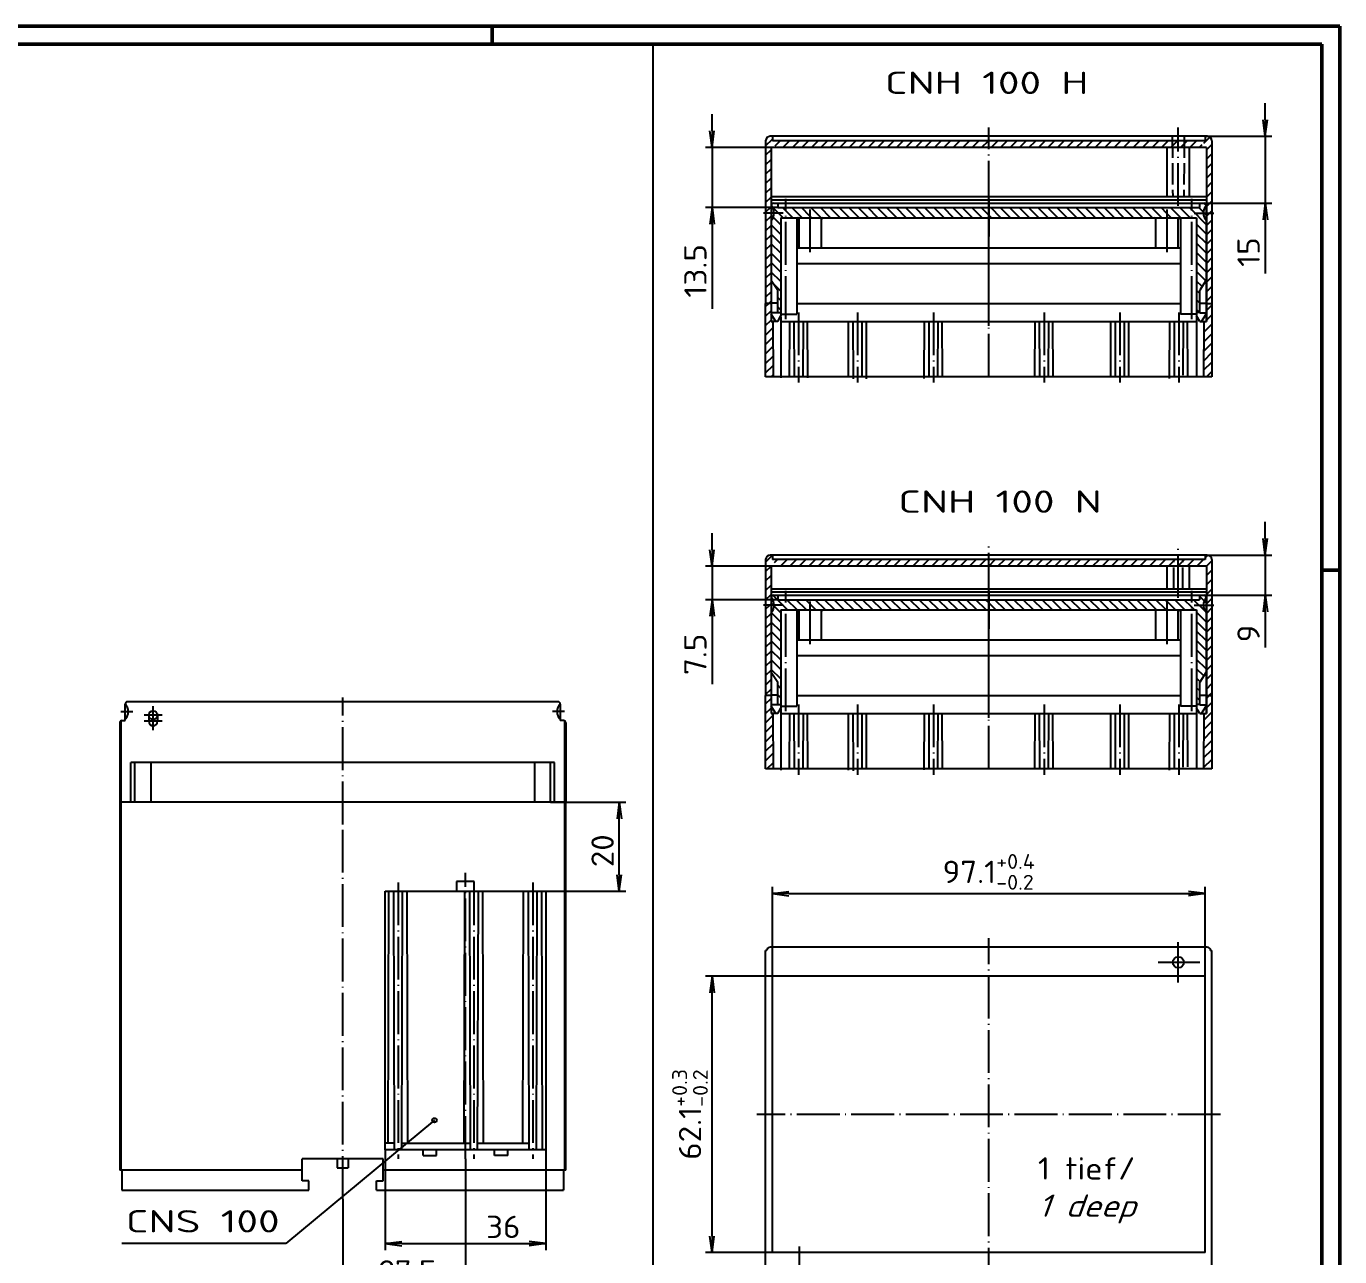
# Model space of a CAD drawing. Extents: x 1 to 593, y 1 to 419.
# Drawn here: x 298.6 to 593, y 143.1 to 419 of the extents above; entities that cross this region are included whole.
import ezdxf

# ---------------------------------------------------------------- set-up
doc = ezdxf.new("R2010")
doc.units = 0
doc.header["$LTSCALE"] = 0.4
doc.header["$MEASUREMENT"] = 0
doc.header["$PDMODE"] = 35
doc.header["$PDSIZE"] = -2
doc.linetypes.add('ACAD_ISO02W100', pattern=[15, 12, -3])
doc.linetypes.add('ACAD_ISO04W100', pattern=[30.5, 24, -3, 0.5, -3])
doc.layers.get('0').update_dxf_attribs({"linetype": 'CONTINUOUS'})
doc.layers.get('DEFPOINTS').update_dxf_attribs({"linetype": 'CONTINUOUS'})
doc.layers.add('1', color=7, linetype='CONTINUOUS')
doc.layers.add('4', color=7, linetype='CONTINUOUS')
doc.styles.get("Standard").update_dxf_attribs({"font": 'ISOCP.shx', "width": 1.2})
doc.linetypes.add('PH_FREIHAND', pattern='A,0.0001,[131,phoenix.shx,S=1,R=0,X=0,Y=0],-4', length=4.0001)
doc.dimstyles.new('PHOENIX', dxfattribs={"dimtxt": 3.5, "dimasz": 3.72, "dimexe": 1.5, "dimexo": 0, "dimgap": 2, "dimtad": 1, "dimdsep": 46, "dimtxsty": 'STANDARD', "dimblk1": '_OPEN15', "dimblk2": '_OPEN15', "dimsah": 1, "dimcen": 0, "dimclrd": 1, "dimclre": 1, "dimclrt": 5, "dimadec": 0, "dimazin": 0, "dimtfac": 0.666667, "dimtmove": 0, "dimatfit": 0, "dimldrblk": '_OPEN15', "dimfxl": 1, "dimtolj": 1, "dimarcsym": 0})

# ---------------------------------------------------------------- blocks, each defined once
blk = doc.blocks.new('_OPEN15', base_point=(1, 0))
at = {"color": 0, "linetype": 'ByBlock'}
for p, q in [((1, 0), (0, 0.132)), ((0, 0), (1, 0)), ((1, 0), (0, -0.132))]:
    blk.add_line(p, q, dxfattribs=at)
blk = doc.blocks.new('*D14')
at = {"color": 1, "linetype": 'ByBlock'}
for p, q in [((397, 165), (397, 134.5)), ((369.5, 156), (369.5, 134.5)), ((373.22, 136), (393.28, 136))]:
    blk.add_line(p, q, dxfattribs=at)
at = {"layer": 'DEFPOINTS', "color": 0, "linetype": 'ByBlock'}
for p in [(397, 165), (369.5, 156), (397, 136)]:
    blk.add_point(p, dxfattribs=at)
at = {"color": 1, "linetype": 'ByBlock', "xscale": 3.72, "yscale": 3.72, "zscale": 3.72, "rotation": 180}
blk.add_blockref('_OPEN15', (369.5, 136), dxfattribs=at)
at = {"color": 1, "linetype": 'ByBlock', "xscale": 3.72, "yscale": 3.72, "zscale": 3.72}
blk.add_blockref('_OPEN15', (397, 136), dxfattribs=at)
at = {"color": 5, "linetype": 'ByBlock', "insert": (384, 139.75), "char_height": 5, "attachment_point": 5}
blk.add_mtext('\\A1;27.5', dxfattribs=at)
blk = doc.blocks.new('*D28')
at = {"color": 1, "linetype": 'ByBlock'}
for p, q in [((379, 167), (379, 144.5)), ((415, 167), (415, 144.5)), ((382.72, 146), (411.28, 146))]:
    blk.add_line(p, q, dxfattribs=at)
at = {"layer": 'DEFPOINTS', "color": 0, "linetype": 'ByBlock'}
for p in [(379, 167), (415, 167), (415, 146)]:
    blk.add_point(p, dxfattribs=at)
at = {"color": 1, "linetype": 'ByBlock', "xscale": 3.72, "yscale": 3.72, "zscale": 3.72, "rotation": 180}
blk.add_blockref('_OPEN15', (379, 146), dxfattribs=at)
at = {"color": 1, "linetype": 'ByBlock', "xscale": 3.72, "yscale": 3.72, "zscale": 3.72}
blk.add_blockref('_OPEN15', (415, 146), dxfattribs=at)
at = {"color": 5, "linetype": 'ByBlock', "insert": (405.49, 149.75), "char_height": 5, "attachment_point": 5}
blk.add_mtext('\\A1;36', dxfattribs=at)
blk = doc.blocks.new('*D29')
at = {"color": 1, "linetype": 'ByBlock'}
for p, q in [((419.5, 245), (433, 245)), ((431.5, 228.72), (431.5, 241.28)), ((415, 225), (433, 225))]:
    blk.add_line(p, q, dxfattribs=at)
at = {"layer": 'DEFPOINTS', "color": 0, "linetype": 'ByBlock'}
for p in [(419.5, 245), (431.5, 245), (415, 225)]:
    blk.add_point(p, dxfattribs=at)
at = {"color": 1, "linetype": 'ByBlock', "xscale": 3.72, "yscale": 3.72, "zscale": 3.72}
for p, rotation in [((431.5, 245), 90), ((431.5, 225), 270)]:
    blk.add_blockref('_OPEN15', p, dxfattribs=dict(at, rotation=rotation))
at = {"color": 5, "linetype": 'ByBlock', "insert": (427.75, 234.1), "char_height": 5, "attachment_point": 5, "rotation": 90}
blk.add_mtext('\\A1;20', dxfattribs=at)
blk = doc.blocks.new('*D35')
at = {"layer": '1', "color": 1, "linetype": 'Continuous', "lineweight": -2}
for p, q in [((465.81, 205.98), (450.81, 205.98)), ((452.31, 147.7), (452.31, 202.26)), ((465.81, 143.98), (450.81, 143.98))]:
    blk.add_line(p, q, dxfattribs=at)
at = {"layer": 'DEFPOINTS', "color": 0, "linetype": 'Continuous'}
for p in [(452.31, 205.98), (465.81, 205.98), (465.81, 143.98)]:
    blk.add_point(p, dxfattribs=at)
at = {"layer": '1', "color": 1, "linetype": 'Continuous', "lineweight": -2, "xscale": 3.72, "yscale": 3.72, "zscale": 3.72}
for p, rotation in [((452.31, 205.98), 90), ((452.31, 143.98), 270)]:
    blk.add_blockref('_OPEN15', p, dxfattribs=dict(at, rotation=rotation))
at = {"layer": '1', "color": 5, "linetype": 'Continuous', "insert": (447.35, 174.98), "char_height": 5, "attachment_point": 5, "rotation": 90}
blk.add_mtext('\\A1;62.1{\\H0.666x;\\S+0.3^ -0.2;}', dxfattribs=at)
blk = doc.blocks.new('*D36')
at = {"layer": '1', "color": 1, "linetype": 'Continuous', "lineweight": -2}
for p, q in [((465.81, 205.98), (465.81, 225.98)), ((469.53, 224.48), (559.09, 224.48)), ((562.81, 205.98), (562.81, 225.98))]:
    blk.add_line(p, q, dxfattribs=at)
at = {"layer": 'DEFPOINTS', "color": 0, "linetype": 'Continuous'}
for p in [(562.81, 224.48), (465.81, 205.98), (562.81, 205.98)]:
    blk.add_point(p, dxfattribs=at)
at = {"layer": '1', "color": 1, "linetype": 'Continuous', "lineweight": -2, "xscale": 3.72, "yscale": 3.72, "zscale": 3.72, "rotation": 180}
blk.add_blockref('_OPEN15', (465.81, 224.48), dxfattribs=at)
at = {"layer": '1', "color": 1, "linetype": 'Continuous', "lineweight": -2, "xscale": 3.72, "yscale": 3.72, "zscale": 3.72}
blk.add_blockref('_OPEN15', (562.81, 224.48), dxfattribs=at)
at = {"layer": '1', "color": 5, "linetype": 'Continuous', "insert": (514.31, 229.36), "char_height": 5, "attachment_point": 5}
blk.add_mtext('\\A1;97.1{\\H0.666x;\\S+0.4^ -0.2;}', dxfattribs=at)
blk = doc.blocks.new('*D40')
at = {"color": 1, "linetype": 'ByBlock'}
for p, q in [((452.31, 395.54), (452.31, 399.26)), ((465.51, 391.82), (450.81, 391.82)), ((452.31, 391.82), (452.31, 378.32)), ((467.06, 378.32), (450.81, 378.32)), ((452.31, 374.6), (452.31, 355.62))]:
    blk.add_line(p, q, dxfattribs=at)
at = {"layer": 'DEFPOINTS', "color": 0, "linetype": 'ByBlock'}
for p in [(452.31, 391.82), (465.51, 391.82), (467.06, 378.32)]:
    blk.add_point(p, dxfattribs=at)
at = {"color": 1, "linetype": 'ByBlock', "xscale": 3.72, "yscale": 3.72, "zscale": 3.72}
for p, rotation in [((452.31, 391.82), 270), ((452.31, 378.32), 90)]:
    blk.add_blockref('_OPEN15', p, dxfattribs=dict(at, rotation=rotation))
at = {"color": 5, "linetype": 'ByBlock', "insert": (448.56, 364.15), "char_height": 5, "attachment_point": 5, "rotation": 90}
blk.add_mtext('\\A1;13.5', dxfattribs=at)
blk = doc.blocks.new('*D41')
at = {"color": 1, "linetype": 'ByBlock'}
for p, q in [((576.31, 398.04), (576.31, 401.76)), ((562.81, 394.32), (577.81, 394.32)), ((576.31, 394.32), (576.31, 379.32)), ((562.56, 379.32), (577.81, 379.32)), ((576.31, 375.6), (576.31, 363.57))]:
    blk.add_line(p, q, dxfattribs=at)
at = {"layer": 'DEFPOINTS', "color": 0, "linetype": 'ByBlock'}
for p in [(562.81, 394.32), (576.31, 394.32), (562.56, 379.32)]:
    blk.add_point(p, dxfattribs=at)
at = {"color": 1, "linetype": 'ByBlock', "xscale": 3.72, "yscale": 3.72, "zscale": 3.72}
for p, rotation in [((576.31, 394.32), 270), ((576.31, 379.32), 90)]:
    blk.add_blockref('_OPEN15', p, dxfattribs=dict(at, rotation=rotation))
at = {"color": 5, "linetype": 'ByBlock', "insert": (572.56, 368.36), "char_height": 5, "attachment_point": 5, "rotation": 90}
blk.add_mtext('\\A1;15', dxfattribs=at)
blk = doc.blocks.new('*D42')
at = {"color": 1, "linetype": 'ByBlock'}
for p, q in [((452.31, 301.62), (452.31, 305.34)), ((465.51, 297.9), (450.81, 297.9)), ((452.31, 297.9), (452.31, 290.4)), ((467.06, 290.4), (450.81, 290.4)), ((452.31, 286.68), (452.31, 271.49))]:
    blk.add_line(p, q, dxfattribs=at)
at = {"layer": 'DEFPOINTS', "color": 0, "linetype": 'ByBlock'}
for p in [(452.31, 297.9), (465.51, 297.9), (467.06, 290.4)]:
    blk.add_point(p, dxfattribs=at)
at = {"color": 1, "linetype": 'ByBlock', "xscale": 3.72, "yscale": 3.72, "zscale": 3.72}
for p, rotation in [((452.31, 297.9), 270), ((452.31, 290.4), 90)]:
    blk.add_blockref('_OPEN15', p, dxfattribs=dict(at, rotation=rotation))
at = {"color": 5, "linetype": 'ByBlock', "insert": (448.56, 278.15), "char_height": 5, "attachment_point": 5, "rotation": 90}
blk.add_mtext('\\A1;7.5', dxfattribs=at)
blk = doc.blocks.new('*D43')
at = {"color": 1, "linetype": 'ByBlock'}
for p, q in [((576.31, 304.12), (576.31, 307.84)), ((563.31, 300.4), (577.81, 300.4)), ((576.31, 300.4), (576.31, 291.4)), ((561.56, 291.4), (577.81, 291.4)), ((576.31, 287.68), (576.31, 279.66))]:
    blk.add_line(p, q, dxfattribs=at)
at = {"layer": 'DEFPOINTS', "color": 0, "linetype": 'ByBlock'}
for p in [(563.31, 300.4), (576.31, 300.4), (561.56, 291.4)]:
    blk.add_point(p, dxfattribs=at)
at = {"color": 1, "linetype": 'ByBlock', "xscale": 3.72, "yscale": 3.72, "zscale": 3.72}
for p, rotation in [((576.31, 300.4), 270), ((576.31, 291.4), 90)]:
    blk.add_blockref('_OPEN15', p, dxfattribs=dict(at, rotation=rotation))
at = {"color": 5, "linetype": 'ByBlock', "insert": (572.56, 282.82), "char_height": 5, "attachment_point": 5, "rotation": 90}
blk.add_mtext('\\A1;9', dxfattribs=at)
blk = doc.blocks.new('*X51')
at = {"color": 0, "linetype": 'Continuous'}
for p, q in [((467.71, 287.48), (465.56, 289.63)), ((468.81, 288.5), (465.93, 291.38)), ((471.34, 288.1), (469.04, 290.4)), ((473.46, 288.1), (471.16, 290.4)), ((474.31, 289.37), (473.28, 290.4)), ((475.58, 288.1), (474.31, 289.37)), ((477.7, 288.1), (475.4, 290.4)), ((479.82, 288.1), (477.52, 290.4)), ((481.94, 288.1), (479.64, 290.4)), ((484.06, 288.1), (481.76, 290.4)), ((486.18, 288.1), (483.88, 290.4)), ((488.31, 288.1), (486.01, 290.4)), ((490.43, 288.1), (488.13, 290.4)), ((492.55, 288.1), (490.25, 290.4)), ((494.67, 288.1), (492.37, 290.4)), ((496.79, 288.1), (494.49, 290.4)), ((498.91, 288.1), (496.61, 290.4)), ((501.03, 288.1), (498.73, 290.4)), ((503.15, 288.1), (500.85, 290.4)), ((505.28, 288.1), (502.98, 290.4)), ((507.4, 288.1), (505.1, 290.4)), ((509.52, 288.1), (507.22, 290.4)), ((511.64, 288.1), (509.34, 290.4)), ((513.76, 288.1), (511.46, 290.4)), ((514.31, 289.67), (513.58, 290.4)), ((515.88, 288.1), (514.31, 289.67)), ((518, 288.1), (515.7, 290.4)), ((520.13, 288.1), (517.83, 290.4)), ((522.25, 288.1), (519.95, 290.4)), ((524.37, 288.1), (522.07, 290.4)), ((526.49, 288.1), (524.19, 290.4)), ((528.61, 288.1), (526.31, 290.4)), ((530.73, 288.1), (528.43, 290.4)), ((532.85, 288.1), (530.55, 290.4)), ((534.97, 288.1), (532.67, 290.4)), ((537.1, 288.1), (534.8, 290.4)), ((539.22, 288.1), (536.92, 290.4)), ((541.34, 288.1), (539.04, 290.4)), ((543.46, 288.1), (541.16, 290.4)), ((545.58, 288.1), (543.28, 290.4)), ((547.7, 288.1), (545.4, 290.4)), ((549.82, 288.1), (547.52, 290.4)), ((551.95, 288.1), (549.65, 290.4)), ((554.07, 288.1), (551.77, 290.4)), ((554.31, 289.98), (553.89, 290.4)), ((556.19, 288.1), (554.31, 289.98)), ((558.31, 288.1), (556.01, 290.4)), ((559.81, 288.72), (558.13, 290.4)), ((560.43, 288.1), (559.81, 288.72)), ((563.06, 287.59), (560.25, 290.4)), ((563.06, 289.71), (561.56, 291.21)), ((467.71, 285.36), (465.56, 287.51)), ((469.21, 288.1), (468.81, 288.5)), ((563.06, 285.47), (560.91, 287.62)), ((467.71, 283.24), (465.56, 285.39)), ((467.71, 281.12), (465.56, 283.27)), ((563.06, 283.35), (560.91, 285.5)), ((563.06, 281.23), (560.91, 283.38)), ((467.71, 279), (465.56, 281.15)), ((563.06, 279.11), (560.91, 281.26)), ((467.71, 276.88), (465.56, 279.03)), ((467.71, 274.75), (465.56, 276.9)), ((563.06, 276.98), (560.91, 279.13)), ((563.06, 274.86), (560.91, 277.01)), ((467.71, 272.63), (465.56, 274.78)), ((562.51, 273.29), (560.91, 274.89)), ((467.71, 270.51), (467.01, 271.21)), ((561.68, 272), (560.91, 272.77)), ((467.71, 268.39), (467.01, 269.09)), ((561.61, 269.95), (560.91, 270.65)), ((561.61, 267.83), (560.91, 268.53)), ((467.08, 266.9), (467.01, 266.97))]:
    blk.add_line(p, q, dxfattribs=at)
blk = doc.blocks.new('*X52')
at = {"color": 0, "linetype": 'Continuous'}
for p, q in [((464.31, 267.03), (465.51, 268.23)), ((563.11, 268.24), (563.76, 268.9)), ((464.31, 264.9), (465.51, 266.1)), ((562.59, 263.49), (564.31, 265.2)), ((563.11, 266.12), (564.31, 267.32)), ((464.31, 262.78), (466.02, 264.49)), ((464.31, 260.66), (466.03, 262.38)), ((562.59, 261.36), (564.31, 263.08)), ((464.31, 258.54), (466.03, 260.26)), ((562.58, 259.23), (564.31, 260.96)), ((464.31, 256.42), (466.04, 258.15)), ((562.57, 254.98), (564.31, 256.72)), ((562.58, 257.11), (564.31, 258.84)), ((464.31, 254.3), (466.04, 256.03)), ((464.61, 252.48), (466.05, 253.92)), ((562.57, 252.85), (564.31, 254.6))]:
    blk.add_line(p, q, dxfattribs=at)
blk = doc.blocks.new('*X53')
at = {"color": 0, "linetype": 'Continuous'}
for p, q in [((468.27, 376.02), (465.56, 378.73)), ((468.81, 377.6), (468.09, 378.32)), ((470.39, 376.02), (468.81, 377.6)), ((472.51, 376.02), (470.21, 378.32)), ((474.31, 376.34), (472.33, 378.32)), ((476.75, 376.02), (474.45, 378.32)), ((478.87, 376.02), (476.57, 378.32)), ((480.99, 376.02), (478.69, 378.32)), ((483.12, 376.02), (480.82, 378.32)), ((485.24, 376.02), (482.94, 378.32)), ((487.36, 376.02), (485.06, 378.32)), ((489.48, 376.02), (487.18, 378.32)), ((491.6, 376.02), (489.3, 378.32)), ((493.72, 376.02), (491.42, 378.32)), ((495.84, 376.02), (493.54, 378.32)), ((497.97, 376.02), (495.67, 378.32)), ((500.09, 376.02), (497.79, 378.32)), ((502.21, 376.02), (499.91, 378.32)), ((504.33, 376.02), (502.03, 378.32)), ((506.45, 376.02), (504.15, 378.32)), ((508.57, 376.02), (506.27, 378.32)), ((510.69, 376.02), (508.39, 378.32)), ((512.81, 376.02), (510.51, 378.32)), ((514.31, 376.65), (512.64, 378.32)), ((517.06, 376.02), (514.76, 378.32)), ((519.18, 376.02), (516.88, 378.32)), ((521.3, 376.02), (519, 378.32)), ((523.42, 376.02), (521.12, 378.32)), ((525.54, 376.02), (523.24, 378.32)), ((527.66, 376.02), (525.36, 378.32)), ((529.79, 376.02), (527.49, 378.32)), ((531.91, 376.02), (529.61, 378.32)), ((534.03, 376.02), (531.73, 378.32)), ((536.15, 376.02), (533.85, 378.32)), ((538.27, 376.02), (535.97, 378.32)), ((540.39, 376.02), (538.09, 378.32)), ((542.51, 376.02), (540.21, 378.32)), ((544.63, 376.02), (542.33, 378.32)), ((546.76, 376.02), (544.46, 378.32)), ((548.88, 376.02), (546.58, 378.32)), ((551, 376.02), (548.7, 378.32)), ((553.12, 376.02), (550.82, 378.32)), ((554.31, 376.95), (552.94, 378.32)), ((555.24, 376.02), (554.31, 376.95)), ((557.36, 376.02), (555.06, 378.32)), ((559.48, 376.02), (557.18, 378.32)), ((559.81, 377.82), (559.31, 378.32)), ((563.06, 374.57), (559.81, 377.82)), ((563.06, 376.69), (561.43, 378.32)), ((563.06, 378.81), (562.55, 379.32)), ((467.71, 374.46), (465.56, 376.61)), ((467.71, 372.33), (465.56, 374.48)), ((474.63, 376.02), (474.31, 376.34)), ((514.94, 376.02), (514.31, 376.65)), ((563.06, 372.44), (560.91, 374.59)), ((467.71, 370.21), (465.56, 372.36)), ((563.06, 370.32), (560.91, 372.47)), ((467.71, 368.09), (465.56, 370.24)), ((467.71, 365.97), (465.56, 368.12)), ((563.06, 368.2), (560.91, 370.35)), ((563.06, 366.08), (560.91, 368.23)), ((467.71, 363.85), (465.56, 366)), ((563.06, 363.96), (560.91, 366.11)), ((467.71, 361.73), (465.56, 363.88)), ((562.97, 361.93), (560.91, 363.99)), ((467.71, 359.61), (466.13, 361.19)), ((562.14, 360.64), (560.91, 361.87)), ((561.61, 359.04), (560.91, 359.74)), ((467.71, 357.49), (467.01, 358.19)), ((561.61, 356.92), (560.91, 357.62)), ((467.71, 355.36), (467.01, 356.06)), ((561.59, 354.82), (560.91, 355.5))]:
    blk.add_line(p, q, dxfattribs=at)
blk = doc.blocks.new('*X54')
at = {"color": 0, "linetype": 'Continuous'}
for p, q in [((464.31, 356.12), (465.01, 356.82)), ((563.11, 355.22), (564.31, 356.42)), ((464.31, 354), (465.51, 355.2)), ((563.11, 353.1), (564.31, 354.3)), ((464.31, 351.88), (465.51, 353.08)), ((464.31, 349.76), (466.02, 351.47)), ((562.59, 350.46), (564.31, 352.18)), ((562.6, 352.59), (562.83, 352.82)), ((464.31, 347.64), (466.03, 349.36)), ((562.58, 346.21), (564.31, 347.93)), ((562.59, 348.33), (564.31, 350.06)), ((464.31, 345.51), (466.03, 347.24)), ((464.31, 343.39), (466.04, 345.12)), ((562.58, 344.08), (564.31, 345.81)), ((464.31, 341.27), (466.04, 343.01)), ((562.57, 341.95), (564.31, 343.69)), ((563.14, 340.4), (564.31, 341.57)), ((465.56, 340.4), (466.05, 340.89))]:
    blk.add_line(p, q, dxfattribs=at)
blk = doc.blocks.new('*X55')
at = {"color": 0, "linetype": 'Continuous'}
for p, q in [((464.31, 298.85), (465.81, 300.35)), ((562.81, 299.76), (563.43, 300.39)), ((464.31, 296.72), (465.51, 297.92)), ((466.32, 298.74), (466.98, 299.4)), ((467.6, 297.9), (469.1, 299.4)), ((469.72, 297.9), (471.22, 299.4)), ((471.85, 297.9), (473.35, 299.4)), ((473.97, 297.9), (475.47, 299.4)), ((476.09, 297.9), (477.59, 299.4)), ((478.21, 297.9), (479.71, 299.4)), ((480.33, 297.9), (481.83, 299.4)), ((482.45, 297.9), (483.95, 299.4)), ((484.57, 297.9), (486.07, 299.4)), ((486.7, 297.9), (488.2, 299.4)), ((488.82, 297.9), (490.32, 299.4)), ((490.94, 297.9), (492.44, 299.4)), ((493.06, 297.9), (494.56, 299.4)), ((495.18, 297.9), (496.68, 299.4)), ((497.3, 297.9), (498.8, 299.4)), ((499.42, 297.9), (500.92, 299.4)), ((501.54, 297.9), (503.04, 299.4)), ((503.67, 297.9), (505.17, 299.4)), ((505.79, 297.9), (507.29, 299.4)), ((507.91, 297.9), (509.41, 299.4)), ((510.03, 297.9), (511.53, 299.4)), ((512.15, 297.9), (513.65, 299.4)), ((514.27, 297.9), (514.31, 297.93)), ((514.31, 297.93), (515.77, 299.4)), ((516.39, 297.9), (517.89, 299.4)), ((518.51, 297.9), (520.01, 299.4)), ((520.64, 297.9), (522.14, 299.4)), ((522.76, 297.9), (524.26, 299.4)), ((524.88, 297.9), (526.38, 299.4)), ((527, 297.9), (528.5, 299.4)), ((529.12, 297.9), (530.62, 299.4)), ((531.24, 297.9), (532.74, 299.4)), ((533.36, 297.9), (534.86, 299.4)), ((535.49, 297.9), (536.99, 299.4)), ((537.61, 297.9), (539.11, 299.4)), ((539.73, 297.9), (541.23, 299.4)), ((541.85, 297.9), (543.35, 299.4)), ((543.97, 297.9), (545.47, 299.4)), ((546.09, 297.9), (547.59, 299.4)), ((548.21, 297.9), (549.71, 299.4)), ((550.33, 297.9), (551.83, 299.4)), ((552.46, 297.9), (553.96, 299.4)), ((554.58, 297.9), (555.81, 299.13)), ((555.81, 299.13), (556.08, 299.4)), ((556.7, 297.9), (556.81, 298.01)), ((556.81, 298.01), (557.81, 299.01)), ((557.81, 299.01), (558.2, 299.4)), ((558.82, 297.9), (560.32, 299.4)), ((560.94, 297.9), (562.44, 299.4)), ((563.11, 297.94), (564.31, 299.14)), ((464.31, 294.6), (465.51, 295.8)), ((563.11, 295.82), (564.31, 297.02)), ((563.11, 293.7), (564.31, 294.9)), ((464.31, 292.48), (465.51, 293.68)), ((464.31, 290.36), (465.51, 291.56)), ((563.11, 291.58), (564.31, 292.78)), ((464.31, 288.24), (465.27, 289.2)), ((465.27, 289.2), (465.51, 289.44)), ((563.11, 289.46), (564.31, 290.66)), ((464.31, 286.12), (465.51, 287.32)), ((563.11, 287.34), (564.31, 288.54)), ((563.11, 285.22), (564.31, 286.42)), ((464.31, 284), (465.51, 285.2)), ((464.31, 281.87), (465.51, 283.07)), ((563.11, 283.09), (564.31, 284.29)), ((464.31, 279.75), (465.51, 280.95)), ((563.11, 280.97), (564.31, 282.17)), ((563.11, 278.85), (564.31, 280.05)), ((464.31, 277.63), (465.51, 278.83)), ((563.11, 276.73), (564.31, 277.93)), ((464.31, 275.51), (465.51, 276.71)), ((464.31, 273.39), (465.51, 274.59)), ((563.11, 274.61), (564.31, 275.81)), ((464.31, 271.27), (465.51, 272.47)), ((563.11, 272.49), (564.31, 273.69)), ((563.11, 270.37), (564.31, 271.57)), ((464.31, 269.15), (465.51, 270.35)), ((563.76, 268.9), (564.31, 269.44))]:
    blk.add_line(p, q, dxfattribs=at)
blk = doc.blocks.new('*X57')
at = {"color": 0, "linetype": 'Continuous'}
for p, q in [((464.31, 392.18), (465.81, 393.68)), ((466.46, 392.21), (467.56, 393.32)), ((468.19, 391.82), (469.69, 393.32)), ((470.31, 391.82), (471.81, 393.32)), ((472.43, 391.82), (473.93, 393.32)), ((474.55, 391.82), (476.05, 393.32)), ((476.67, 391.82), (478.17, 393.32)), ((478.79, 391.82), (480.29, 393.32)), ((480.91, 391.82), (482.41, 393.32)), ((483.04, 391.82), (484.54, 393.32)), ((485.16, 391.82), (486.66, 393.32)), ((487.28, 391.82), (488.78, 393.32)), ((489.4, 391.82), (490.9, 393.32)), ((491.52, 391.82), (493.02, 393.32)), ((493.64, 391.82), (495.14, 393.32)), ((495.76, 391.82), (497.26, 393.32)), ((497.88, 391.82), (499.38, 393.32)), ((500.01, 391.82), (501.51, 393.32)), ((502.13, 391.82), (503.63, 393.32)), ((504.25, 391.82), (505.75, 393.32)), ((506.37, 391.82), (507.87, 393.32)), ((508.49, 391.82), (509.99, 393.32)), ((510.61, 391.82), (512.11, 393.32)), ((512.73, 391.82), (514.23, 393.32)), ((514.86, 391.82), (516.36, 393.32)), ((516.98, 391.82), (518.48, 393.32)), ((519.1, 391.82), (520.6, 393.32)), ((521.22, 391.82), (522.72, 393.32)), ((523.34, 391.82), (524.84, 393.32)), ((525.46, 391.82), (526.96, 393.32)), ((527.58, 391.82), (529.08, 393.32)), ((529.7, 391.82), (531.2, 393.32)), ((531.83, 391.82), (533.33, 393.32)), ((533.95, 391.82), (535.45, 393.32)), ((536.07, 391.82), (537.57, 393.32)), ((538.19, 391.82), (539.69, 393.32)), ((540.31, 391.82), (541.81, 393.32)), ((542.43, 391.82), (543.93, 393.32)), ((544.55, 391.82), (546.05, 393.32)), ((546.67, 391.82), (548.17, 393.32)), ((548.8, 391.82), (550.3, 393.32)), ((550.92, 391.82), (552.42, 393.32)), ((553.04, 391.82), (554.54, 393.32)), ((555.16, 391.82), (555.81, 392.47)), ((555.81, 392.47), (556.66, 393.32)), ((557.28, 391.82), (557.81, 392.35)), ((557.81, 392.35), (558.78, 393.32)), ((559.4, 391.82), (560.9, 393.32)), ((561.52, 391.82), (562.18, 392.48)), ((562.5, 392.79), (563.86, 394.15)), ((563.11, 391.28), (564.31, 392.48)), ((464.31, 390.06), (465.51, 391.26)), ((464.31, 387.94), (465.51, 389.14)), ((563.11, 389.16), (564.31, 390.36)), ((464.31, 385.82), (465.51, 387.02)), ((563.11, 387.04), (564.31, 388.24)), ((563.11, 384.92), (564.31, 386.12)), ((464.31, 383.7), (465.51, 384.9)), ((464.31, 381.58), (465.51, 382.78)), ((563.11, 382.8), (564.31, 384)), ((464.31, 379.46), (465.51, 380.66)), ((563.11, 380.67), (564.31, 381.87)), ((464.31, 377.33), (465.51, 378.53)), ((563.11, 378.55), (564.31, 379.75)), ((563.11, 376.43), (563.79, 377.12)), ((563.79, 377.12), (564.31, 377.63)), ((464.31, 375.21), (465.51, 376.41)), ((464.31, 373.09), (465.51, 374.29)), ((563.11, 374.31), (564.31, 375.51)), ((464.31, 370.97), (465.51, 372.17)), ((563.11, 372.19), (564.31, 373.39)), ((563.11, 370.07), (564.31, 371.27)), ((464.31, 368.85), (465.51, 370.05)), ((563.11, 367.95), (564.31, 369.15)), ((464.31, 366.73), (465.51, 367.93)), ((464.31, 364.61), (465.51, 365.81)), ((563.11, 365.83), (564.31, 367.03)), ((464.31, 362.48), (465.51, 363.68)), ((563.11, 363.7), (564.31, 364.9)), ((563.11, 361.58), (564.31, 362.78)), ((464.31, 360.36), (465.51, 361.56)), ((464.31, 358.24), (465.51, 359.44)), ((563.11, 359.46), (564.31, 360.66)), ((465.01, 356.82), (465.51, 357.32)), ((563.11, 357.34), (564.31, 358.54))]:
    blk.add_line(p, q, dxfattribs=at)

msp = doc.modelspace()

# ---------------------------------------------------------------- linework, layer by layer
at = {"color": 1, "linetype": 'Continuous', "lineweight": 50}
for p, q in [((1, 419), (593, 419)), ((403, 419), (403, 415)), ((593, 419), (593, 1)), ((589, 297), (593, 297))]:
    msp.add_line(p, q, dxfattribs=at)
at = {"color": 3, "linetype": 'Continuous', "lineweight": 50}
for p, q in [((20, 415), (589, 415)), ((589, 415), (589, 5))]:
    msp.add_line(p, q, dxfattribs=at)
at = {"layer": '1', "color": 3, "linetype": 'Continuous'}
msp.add_line((439, 415), (439, 115), dxfattribs=at)
at = {"layer": '1', "color": 1, "linetype": 'ACAD_ISO04W100'}
for p, q in [((514.3083649, 354.81843828), (514.3083649, 396.31843828)), ((556.8083649, 378.71843828), (556.8083649, 396.31843828)), ((468.8083649, 353.31843828), (468.8083649, 380.31843828)), ((514.3083649, 351.81843828), (514.3083649, 380.31843828)), ((514.3083649, 380.31843828), (514.3083649, 371.81843828)), ((559.8083649, 353.31843828), (559.8083649, 380.31843828)), ((468.24389166, 377.11843828), (463.84858208, 377.11843828)), ((474.3083649, 368.31843828), (474.3083649, 378.31843828)), ((554.3083649, 368.31843828), (554.3083649, 378.31843828)), ((560.37283814, 377.11843828), (564.76814771, 377.11843828)), ((514.3083649, 340.39752676), (514.3083649, 358.81843828)), ((471.7083649, 354.81843828), (471.7083649, 339.07807445)), ((484.9083649, 354.81843828), (484.9083649, 339.07807445)), ((501.9083649, 354.81843828), (501.9083649, 339.07807445)), ((526.7083649, 354.81843828), (526.7083649, 339.07807445)), ((543.7083649, 354.81843828), (543.7083649, 339.07807445)), ((556.9083649, 354.81843828), (556.9083649, 339.07807445)), ((514.3083649, 266.89752676), (514.3083649, 302.39752676)), ((556.8083649, 290.79752676), (556.8083649, 302.39752676)), ((468.8083649, 265.39752676), (468.8083649, 292.39752676)), ((514.3083649, 263.89752676), (514.3083649, 292.39752676)), ((514.3083649, 292.39752676), (514.3083649, 283.89752676)), ((559.8083649, 265.39752676), (559.8083649, 292.39752676)), ((468.24389166, 289.19752676), (463.84858208, 289.19752676)), ((474.3083649, 280.39752676), (474.3083649, 290.39752676)), ((554.3083649, 280.39752676), (554.3083649, 290.39752676)), ((560.37283814, 289.19752676), (564.76814771, 289.19752676)), ((514.3083649, 252.47661523), (514.3083649, 270.89752676)), ((369.5, 240), (369.5, 268.5)), ((319.75, 265.3), (322.45, 265.3)), ((327, 261.12406364), (327, 266.5)), ((419.25, 265.3), (416.55, 265.3)), ((471.7083649, 266.89752676), (471.7083649, 251.15716292)), ((484.9083649, 266.89752676), (484.9083649, 251.15716292)), ((501.9083649, 266.89752676), (501.9083649, 251.15716292)), ((526.7083649, 266.89752676), (526.7083649, 251.15716292)), ((543.7083649, 266.89752676), (543.7083649, 251.15716292)), ((556.9083649, 266.89752676), (556.9083649, 251.15716292)), ((329, 264.5), (325, 264.5)), ((329, 263.12406364), (325, 263.12406364)), ((369.5, 156), (369.5, 247)), ((381.9, 227), (381.9, 165)), ((397, 165), (397, 229.18310079)), ((398.9, 227), (398.9, 165)), ((412.1, 227), (412.1, 165)), ((514.3083649, 135.47661523), (514.3083649, 214.47661523)), ((556.8083649, 204.57661523), (556.8083649, 213.57661523)), ((552.3083649, 209.07661523), (561.60927922, 209.07661523)), ((566.3083649, 174.97661523), (462.3083649, 174.97661523)), ((471.8083649, 145.37661523), (471.8083649, 136.37661523))]:
    msp.add_line(p, q, dxfattribs=at)
at = {"layer": '1', "color": 7, "linetype": 'Continuous'}
for p, q in [((464.3083649, 393.31843828), (464.3083649, 356.81843828)), ((563.3083649, 394.31843828), (465.3083649, 394.31843828)), ((465.5083649, 391.81843828), (465.5083649, 356.81843828)), ((563.1083649, 391.81843828), (465.5083649, 391.81843828)), ((465.8083649, 394.31843828), (465.8083649, 393.31843828)), ((562.8083649, 393.31843828), (465.8083649, 393.31843828)), ((554.3083649, 380.71843828), (554.3083649, 391.81843828)), ((559.3083649, 380.71843828), (559.3083649, 391.81843828)), ((562.8083649, 394.31843828), (562.8083649, 393.31843828)), ((563.1083649, 391.81843828), (563.1083649, 356.81843828)), ((564.3083649, 393.31843828), (564.3083649, 356.81843828)), ((563.1083649, 380.71843828), (465.5083649, 380.71843828)), ((563.1083649, 380.01843828), (465.5083649, 380.01843828)), ((465.5083649, 356.81843828), (464.3083649, 356.81843828)), ((563.1083649, 356.81843828), (564.3083649, 356.81843828)), ((563.3083649, 300.39752676), (465.3083649, 300.39752676)), ((465.8083649, 300.39752676), (465.8083649, 299.39752676)), ((562.8083649, 300.39752676), (562.8083649, 299.39752676)), ((464.3083649, 299.39752676), (464.3083649, 268.89752676)), ((563.1083649, 297.89752676), (465.5083649, 297.89752676)), ((465.5083649, 297.89752676), (465.5083649, 268.89752676)), ((562.8083649, 299.39752676), (465.8083649, 299.39752676)), ((554.3083649, 292.79752676), (554.3083649, 297.89752676)), ((559.3083649, 292.79752676), (559.3083649, 297.89752676)), ((563.1083649, 297.89752676), (563.1083649, 268.89752676)), ((564.3083649, 299.39752676), (564.3083649, 268.89752676)), ((563.1083649, 292.79752676), (465.5083649, 292.79752676)), ((563.1083649, 292.09752676), (465.5083649, 292.09752676)), ((465.5083649, 268.89752676), (464.3083649, 268.89752676)), ((563.1083649, 268.89752676), (564.3083649, 268.89752676)), ((320.75, 263.3), (320.75, 267)), ((417.75, 267.5), (321.25, 267.5)), ((418.25, 267), (418.25, 263.3)), ((319.5, 262.8), (319.5, 245)), ((320, 263.3), (320.75, 263.3)), ((326, 264.5), (326, 263.12406364)), ((328, 264.5), (328, 263.12406364)), ((419, 263.3), (418.25, 263.3)), ((419.5, 262.8), (419.5, 245)), ((417, 253.9), (322, 253.9)), ((322, 245), (322, 253.9)), ((322.9, 245), (322.9, 253.9)), ((326.5, 253.9), (326.5, 245)), ((412.5, 253.9), (412.5, 245)), ((416.1, 245), (416.1, 253.9)), ((417, 245), (417, 253.9)), ((319.5, 245), (319.5, 162.5)), ((419.5, 245), (319.5, 245)), ((322.9, 245), (319.5, 245)), ((416.1, 245), (419.5, 245)), ((419.5, 162.5), (419.5, 245)), ((399, 227.18310079), (395, 227.18310079)), ((395, 227.18310079), (395, 225)), ((399, 225), (399, 227.18310079)), ((379, 225), (415, 225)), ((379, 167), (379, 225)), ((379.71019501, 168.5), (379.858112, 225)), ((380.89324324, 225), (381.05, 167)), ((382.75, 167), (382.90675676, 225)), ((384.08980499, 168.5), (383.941888, 225)), ((396.71019501, 168.5), (396.858112, 225)), ((397.89324324, 225), (398.05, 167)), ((399.75, 167), (399.90675676, 225)), ((401.08980499, 168.5), (400.941888, 225)), ((409.91019501, 168.5), (410.058112, 225)), ((411.09324324, 225), (411.25, 167)), ((412.95, 167), (413.10675676, 225)), ((414.29373199, 167), (414.141888, 225)), ((415, 225), (415, 167)), ((563.3083649, 212.47661523), (465.3083649, 212.47661523)), ((464.3083649, 138.22661523), (464.3083649, 211.72661523)), ((464.5583649, 211.72661523), (464.3083649, 211.72661523)), ((564.0583649, 211.72661523), (564.3083649, 211.72661523)), ((564.3083649, 138.22661523), (564.3083649, 211.72661523)), ((465.8083649, 143.97661523), (465.8083649, 205.97661523)), ((562.8083649, 205.97661523), (465.8083649, 205.97661523)), ((562.8083649, 143.97661523), (562.8083649, 205.97661523)), ((381.04594595, 168.5), (379, 168.5)), ((382.75405405, 168.5), (398.04594595, 168.5)), ((399.75405405, 168.5), (411.24594595, 168.5)), ((360.4, 160.1), (360.4, 165)), ((378.6, 165), (360.4, 165)), ((368.25, 165), (368.25, 163)), ((370.75, 165), (370.75, 163)), ((378.6, 160.1), (378.6, 165)), ((415, 167), (379, 167)), ((360.4, 162.5), (319.5, 162.5)), ((320, 162.5), (320, 158)), ((368.25, 163), (370.75, 163)), ((419.5, 162.5), (378.6, 162.5)), ((419, 162.5), (419, 158)), ((361.9, 160.1), (360.4, 160.1)), ((361.9, 158), (361.9, 160.1)), ((377.1, 160.1), (378.6, 160.1)), ((377.1, 158), (377.1, 160.1)), ((320, 158), (361.9, 158)), ((377.1, 158), (419, 158)), ((419, 158), (419, 158.2)), ((562.8083649, 143.97661523), (465.8083649, 143.97661523))]:
    msp.add_line(p, q, dxfattribs=at)
at = {"layer": '1', "color": 5, "linetype": 'ACAD_ISO02W100'}
for p, q in [((555.4583649, 394.31843828), (555.5583649, 380.71843828)), ((558.1583649, 394.31843828), (558.0583649, 380.71843828)), ((555.8083649, 292.79752676), (555.8083649, 299.39752676)), ((557.8083649, 292.79752676), (557.8083649, 299.39752676)), ((387.5, 165.75), (387.5, 167)), ((387.5, 165.75), (390.5, 165.75)), ((390.5, 165.75), (390.5, 167)), ((403.5, 165.75), (403.5, 167)), ((406.5, 165.75), (403.5, 165.75)), ((406.5, 165.75), (406.5, 167))]:
    msp.add_line(p, q, dxfattribs=at)
at = {"layer": '1', "color": 1, "linetype": 'Continuous'}
for p, q in [((465.5583649, 378.81843828), (465.5583649, 352.81843828)), ((466.05806031, 379.31843828), (562.55866949, 379.31843828)), ((467.0583649, 379.31843828), (467.0583649, 378.31843828)), ((467.0583649, 378.31843828), (561.5583649, 378.31843828)), ((561.5583649, 379.31843828), (561.5583649, 378.31843828)), ((563.0583649, 378.81843828), (563.0583649, 352.81843828)), ((464.3083649, 374.61843828), (464.3083649, 356.81843828)), ((467.7083649, 376.01843828), (560.9083649, 376.01843828)), ((467.7083649, 376.01843828), (467.7083649, 354.41843828)), ((471.3083649, 375.71843828), (471.3083649, 354.41843828)), ((471.8083649, 369.31843828), (471.8083649, 375.71843828)), ((476.8083649, 369.31843828), (476.8083649, 375.71843828)), ((551.8083649, 369.31843828), (551.8083649, 375.71843828)), ((556.8083649, 369.31843828), (556.8083649, 375.71843828)), ((557.3083649, 375.71843828), (557.3083649, 354.41843828)), ((560.9083649, 376.01843828), (560.9083649, 354.41843828)), ((564.3083649, 374.61843828), (564.3083649, 356.81843828)), ((471.3083649, 369.31843828), (557.3083649, 369.31843828)), ((557.3083649, 365.71843828), (471.3083649, 365.71843828)), ((465.5583649, 362.07010433), (467.0083649, 359.81843828)), ((467.0083649, 354.71843828), (467.0083649, 359.81843828)), ((563.0583649, 362.07010433), (561.6083649, 359.81843828)), ((561.6083649, 354.71843828), (561.6083649, 359.81843828)), ((465.5583649, 356.81843828), (464.3083649, 356.81843828)), ((464.3083649, 340.39752676), (464.3083649, 356.81843828)), ((465.5083649, 356.81843828), (465.5083649, 352.81843828)), ((467.0083649, 356.91843828), (465.5583649, 356.91843828)), ((471.3083649, 356.81843828), (557.3083649, 356.81843828)), ((561.6083649, 356.91843828), (563.0583649, 356.91843828)), ((563.0583649, 356.81843828), (564.3083649, 356.81843828)), ((563.1083649, 356.81843828), (563.1083649, 352.81843828)), ((564.3083649, 356.81843828), (564.3083649, 340.39752676)), ((467.0083649, 354.71843828), (465.5583649, 354.71843828)), ((466.62677146, 352.81843828), (465.5583649, 354.4091651)), ((467.0083649, 354.81843828), (467.7083649, 354.81843828)), ((467.0083649, 352.81843828), (467.7083649, 354.03087385)), ((467.63270699, 353.8998305), (467.7057469, 353.81843828)), ((467.7057469, 353.81843828), (467.74158841, 340.12802242)), ((467.7083649, 354.41843828), (467.7083649, 354.03087385)), ((467.7083649, 354.41843828), (471.3083649, 354.41843828)), ((560.9083649, 354.41843828), (557.3083649, 354.41843828)), ((560.9109829, 353.81843828), (560.87612182, 340.50251616)), ((561.6083649, 354.81843828), (560.9083649, 354.81843828)), ((560.9083649, 354.41843828), (560.9083649, 354.03087385)), ((561.6083649, 352.81843828), (560.9083649, 354.03087385)), ((560.98402281, 353.8998305), (560.9109829, 353.81843828)), ((561.6083649, 354.71843828), (563.0583649, 354.71843828)), ((561.98995834, 352.81843828), (563.0583649, 354.4091651)), ((465.5083649, 352.81843828), (466.0188369, 352.81843828)), ((467.0083649, 352.81843828), (465.5583649, 352.81843828)), ((466.05135484, 340.39752676), (466.0188369, 352.81843828)), ((467.7083649, 352.81843828), (560.9083649, 352.81843828)), ((469.67539591, 340.22524221), (469.7083649, 352.81843828)), ((470.6583649, 352.81843828), (470.69191011, 340.4067106)), ((472.72458304, 340.3191496), (472.7583649, 352.81843828)), ((473.74158936, 340.12765687), (473.7083649, 352.81843828)), ((482.87539279, 340.22404943), (482.9083649, 352.81843828)), ((483.8583649, 352.81843828), (483.8931659, 339.94206742)), ((485.92458243, 340.3189239), (485.9583649, 352.81843828)), ((486.94210432, 339.93095698), (486.9083649, 352.81843828)), ((499.87490715, 340.0385499), (499.9083649, 352.81843828)), ((500.8583649, 352.81843828), (500.89240979, 340.22183026)), ((502.92508068, 340.50327569), (502.9583649, 352.81843828)), ((503.94012773, 340.68595852), (503.9083649, 352.81843828)), ((524.67590622, 340.42016411), (524.7083649, 352.81843828)), ((525.6583649, 352.81843828), (525.69140575, 340.59332203)), ((527.72558378, 340.68942545), (527.7583649, 352.81843828)), ((528.74085796, 340.4070313), (528.7083649, 352.81843828)), ((541.67612207, 340.50261277), (541.7083649, 352.81843828)), ((542.6583649, 352.81843828), (542.69140525, 340.59350986)), ((544.72482291, 340.40790269), (544.7583649, 352.81843828)), ((545.74085876, 340.40672617), (545.7083649, 352.81843828)), ((554.87483434, 340.01073847), (554.9083649, 352.81843828)), ((555.8583649, 352.81843828), (555.89187961, 340.41799552)), ((557.92583544, 340.7825388), (557.9583649, 352.81843828)), ((558.9406121, 340.50094305), (558.9083649, 352.81843828)), ((561.6083649, 352.81843828), (563.0583649, 352.81843828)), ((562.56537495, 340.39752676), (562.5978929, 352.81843828)), ((562.5978929, 352.81843828), (563.1083649, 352.81843828)), ((465.5583649, 290.89752676), (465.5583649, 264.89752676)), ((466.05806031, 291.39752676), (562.55866949, 291.39752676)), ((467.0583649, 291.39752676), (467.0583649, 290.39752676)), ((467.0583649, 290.39752676), (561.5583649, 290.39752676)), ((561.5583649, 291.39752676), (561.5583649, 290.39752676)), ((563.0583649, 290.89752676), (563.0583649, 264.89752676)), ((464.3083649, 286.69752676), (464.3083649, 268.89752676)), ((467.7083649, 288.09752676), (560.9083649, 288.09752676)), ((467.7083649, 288.09752676), (467.7083649, 266.49752676)), ((471.3083649, 287.79752676), (471.3083649, 266.49752676)), ((471.8083649, 281.39752676), (471.8083649, 287.79752676)), ((476.8083649, 281.39752676), (476.8083649, 287.79752676)), ((551.8083649, 281.39752676), (551.8083649, 287.79752676)), ((556.8083649, 281.39752676), (556.8083649, 287.79752676)), ((557.3083649, 287.79752676), (557.3083649, 266.49752676)), ((560.9083649, 288.09752676), (560.9083649, 266.49752676)), ((564.3083649, 286.69752676), (564.3083649, 268.89752676)), ((471.3083649, 281.39752676), (557.3083649, 281.39752676)), ((557.3083649, 277.79752676), (471.3083649, 277.79752676)), ((465.5583649, 274.14919281), (467.0083649, 271.89752676)), ((563.0583649, 274.14919281), (561.6083649, 271.89752676)), ((467.0083649, 266.79752676), (467.0083649, 271.89752676)), ((561.6083649, 266.79752676), (561.6083649, 271.89752676)), ((465.5583649, 268.89752676), (464.3083649, 268.89752676)), ((464.3083649, 252.47661523), (464.3083649, 268.89752676)), ((465.5083649, 268.89752676), (465.5083649, 264.89752676)), ((467.0083649, 268.99752676), (465.5583649, 268.99752676)), ((471.3083649, 268.89752676), (557.3083649, 268.89752676)), ((561.6083649, 268.99752676), (563.0583649, 268.99752676)), ((563.0583649, 268.89752676), (564.3083649, 268.89752676)), ((563.1083649, 268.89752676), (563.1083649, 264.89752676)), ((564.3083649, 268.89752676), (564.3083649, 252.47661523)), ((467.0083649, 266.79752676), (465.5583649, 266.79752676)), ((466.62677146, 264.89752676), (465.5583649, 266.48825358)), ((467.0083649, 266.89752676), (467.7083649, 266.89752676)), ((467.0083649, 264.89752676), (467.7083649, 266.10996232)), ((467.63270699, 265.97891897), (467.7057469, 265.89752676)), ((467.7057469, 265.89752676), (467.74167502, 252.1740254)), ((467.7083649, 266.49752676), (467.7083649, 266.10996232)), ((467.7083649, 266.49752676), (471.3083649, 266.49752676)), ((560.9083649, 266.49752676), (557.3083649, 266.49752676)), ((560.9109829, 265.89752676), (560.8762408, 252.62705322)), ((561.6083649, 266.89752676), (560.9083649, 266.89752676)), ((560.9083649, 266.49752676), (560.9083649, 266.10996232)), ((561.6083649, 264.89752676), (560.9083649, 266.10996232)), ((560.98402281, 265.97891897), (560.9109829, 265.89752676)), ((561.6083649, 266.79752676), (563.0583649, 266.79752676)), ((561.98995834, 264.89752676), (563.0583649, 266.48825358)), ((319.75, 263.2330127), (319.75, 162.5)), ((419.25, 263.2330127), (419.25, 162.5)), ((465.5083649, 264.89752676), (466.0188369, 264.89752676)), ((467.0083649, 264.89752676), (465.5583649, 264.89752676)), ((466.05135484, 252.47661523), (466.0188369, 264.89752676)), ((467.7083649, 264.89752676), (560.9083649, 264.89752676)), ((469.67538976, 252.30198213), (469.7083649, 264.89752676)), ((470.6583649, 264.89752676), (470.69183627, 252.51311775)), ((472.72535226, 252.68284858), (472.7583649, 264.89752676)), ((473.74089736, 252.47107155), (473.7083649, 264.89752676)), ((482.87506045, 252.17619424), (482.9083649, 264.89752676)), ((483.8583649, 264.89752676), (483.8931659, 252.02115589)), ((485.92458243, 252.39801237), (485.9583649, 264.89752676)), ((486.94045645, 252.63948665), (486.9083649, 264.89752676)), ((499.8752799, 252.26001629), (499.9083649, 264.89752676)), ((500.8583649, 264.89752676), (500.89240979, 252.30091873)), ((502.92508068, 252.58236416), (502.9583649, 264.89752676)), ((503.94034574, 252.68177456), (503.9083649, 264.89752676)), ((524.67590622, 252.49925258), (524.7083649, 264.89752676)), ((525.6583649, 264.89752676), (525.69140575, 252.6724105)), ((527.72558378, 252.76851392), (527.7583649, 264.89752676)), ((528.74086918, 252.48183441), (528.7083649, 264.89752676)), ((541.67614672, 252.5911179), (541.7083649, 264.89752676)), ((542.6583649, 264.89752676), (542.69140525, 252.67259833)), ((544.72482291, 252.48699116), (544.7583649, 264.89752676)), ((545.7413461, 252.29966403), (545.7083649, 264.89752676)), ((554.87509581, 252.1897012), (554.9083649, 264.89752676)), ((555.8583649, 264.89752676), (555.89187961, 252.49708399)), ((557.92583544, 252.86162728), (557.9583649, 264.89752676)), ((558.93982135, 252.88207477), (558.9083649, 264.89752676)), ((561.6083649, 264.89752676), (563.0583649, 264.89752676)), ((562.56537495, 252.47661523), (562.5978929, 264.89752676)), ((562.5978929, 264.89752676), (563.1083649, 264.89752676)), ((390.07657098, 173.66180606), (356.75, 146)), ((356.75, 146), (320, 146))]:
    msp.add_line(p, q, dxfattribs=at)
at = {"layer": '1', "color": 1, "linetype": 'PH_FREIHAND'}
for p, q in [((466.05135484, 340.39752676), (464.3083649, 340.39752676)), ((562.56537495, 340.39752676), (466.05135484, 340.39752676)), ((564.3083649, 340.39752676), (562.56537495, 340.39752676)), ((466.05135484, 252.47661523), (464.3083649, 252.47661523)), ((562.56537495, 252.47661523), (466.05135484, 252.47661523)), ((564.3083649, 252.47661523), (562.56537495, 252.47661523))]:
    msp.add_line(p, q, dxfattribs=at)
at = {"layer": '1', "color": 7, "linetype": 'Continuous'}
for centre, radius in [((327, 264.5), 1), ((556.8083649, 209.07661523), 1.25)]:
    msp.add_circle(centre, radius, dxfattribs=at)
at = {"layer": '1', "color": 3, "linetype": 'Continuous'}
msp.add_circle((390.07657098, 173.66180606), 0.5, dxfattribs=at)
at = {"layer": '1', "color": 7, "linetype": 'Continuous'}
for centre, radius, start, end in [((465.3083649, 393.31843828), 1, 90, 180), ((563.3083649, 393.31843828), 1, 0, 90), ((463.79407918, 377.11843828), 2.41428571, 315.2397298961, 44.7602701039), ((564.82265061, 377.11843828), 2.41428571, 135.2397298961, 224.7602701039), ((465.3083649, 299.39752676), 1, 90, 180), ((563.3083649, 299.39752676), 1, 0, 90), ((463.79407918, 289.19752676), 2.41428571, 315.2397298961, 44.7602701039), ((564.82265061, 289.19752676), 2.41428571, 135.2397298961, 224.7602701039), ((321.25, 267), 0.5, 90, 180), ((417.75, 267), 0.5, 0, 90), ((320, 262.8), 0.5, 90, 180), ((327, 263.12406364), 1, 180.0000000003, 359.9999999997), ((419, 262.8), 0.5, 0, 90), ((465.3083649, 211.72661523), 0.75, 90, 180), ((563.3083649, 211.72661523), 0.75, 0, 90)]:
    msp.add_arc(centre, radius, start, end, dxfattribs=at)
at = {"layer": '1', "color": 1, "linetype": 'Continuous'}
for centre, radius, start, end in [((466.05806031, 378.81843828), 0.5, 90, 180), ((562.55866949, 378.81843828), 0.5, 0, 90), ((471.6083649, 375.71843828), 0.3, 90, 180), ((471.5083649, 375.71843828), 0.3, 0, 90), ((477.1083649, 375.71843828), 0.3, 90, 180), ((551.5083649, 375.71843828), 0.3, 0, 90), ((557.1083649, 375.71843828), 0.3, 90, 180), ((557.0083649, 375.71843828), 0.3, 0, 90), ((466.05806031, 290.89752676), 0.5, 90, 180), ((562.55866949, 290.89752676), 0.5, 0, 90), ((471.6083649, 287.79752676), 0.3, 90, 180), ((471.5083649, 287.79752676), 0.3, 0, 90), ((477.1083649, 287.79752676), 0.3, 90, 180), ((551.5083649, 287.79752676), 0.3, 0, 90), ((557.1083649, 287.79752676), 0.3, 90, 180), ((557.0083649, 287.79752676), 0.3, 0, 90)]:
    msp.add_arc(centre, radius, start, end, dxfattribs=at)
at = {"layer": '1', "color": 5, "linetype": 'ACAD_ISO02W100'}
for centre, start, end in [((319.03571429, 265.3), 315.2397298961, 44.7602701039), ((419.96428571, 265.3), 135.2397298961, 224.7602701039)]:
    msp.add_arc(centre, 2.41428571, start, end, dxfattribs=at)

# ---------------------------------------------------------------- block references
at = {"layer": '1', "color": 1, "linetype": 'Continuous'}
for name in ['*X57', '*X53', '*X54', '*X55', '*X51', '*X52']:
    msp.add_blockref(name, (0, 0), dxfattribs=at)

# ---------------------------------------------------------------- texts
at = {"layer": '1', "color": 5, "linetype": 'Continuous', "width": 1.575}
for s, p in [('CNH 100 H', (491.0402603, 403.81843828)), ('CNH 100 N', (494.05091947, 309.89752676)), ('CNS 100', (320.875, 148.5))]:
    msp.add_text(s, height=5, dxfattribs=at).set_placement(p)
at = {"layer": '4', "color": 5, "linetype": 'Continuous', "lineweight": 35, "insert": (525.34977404, 150.50821154), "char_height": 5, "attachment_point": 7}
msp.add_mtext('1 tief/\\P{\\Q20;1 deep}', dxfattribs=at)

# ---------------------------------------------------------------- dimensions: what is measured, and where the dimension line sits
at = {"layer": '1', "color": 7, "linetype": 'Continuous'}
for base, p1, p2, picture, middle in [((576.3083649, 394.31843828), (562.55866949, 379.31843828), (562.8083649, 394.31843828), '*D41', (576.3083649, 368.35500533)), ((452.3083649, 391.81843828), (467.0583649, 378.31843828), (465.5083649, 391.81843828), '*D40', (452.3083649, 364.14965914)), ((576.3083649, 300.39752676), (561.5583649, 291.39752676), (563.3083649, 300.39752676), '*D43', (576.3083649, 282.81761956)), ((452.3083649, 297.89752676), (467.0583649, 290.39752676), (465.5083649, 297.89752676), '*D42', (452.3083649, 278.14832444)), ((431.5, 245), (415, 225), (419.5, 245), '*D29', (431.5, 234.10090551))]:
    dim = msp.add_linear_dim(base=base, p1=p1, p2=p2, angle=90, dimstyle='PHOENIX', override={"dimtxt": 5, "dimgap": 1.25, "dimdec": 10}, dxfattribs=at)
    dim.commit()
    dim.dimension.update_dxf_attribs({"geometry": picture, "text_midpoint": middle, "dimtype": 160})
dim = msp.add_linear_dim(base=(562.8083649, 224.47661523), p1=(465.8083649, 205.97661523), p2=(562.8083649, 205.97661523), text='97.1{\\H0.666x;\\S+0.4^ -0.2;}', dimstyle='PHOENIX', override={"dimtxt": 5, "dimgap": 1.25, "dimdec": 6, "dimtp": 0.4, "dimtm": 0.2, "dimtdec": 6}, dxfattribs=at)
dim.commit()
dim.dimension.update_dxf_attribs({"geometry": '*D36', "text_midpoint": (514.3083649, 224.47661523), "dimtype": 160})
dim = msp.add_linear_dim(base=(452.3083649, 205.97661523), p1=(465.8083649, 143.97661523), p2=(465.8083649, 205.97661523), angle=90, text='62.1{\\H0.666x;\\S+0.3^ -0.2;}', dimstyle='PHOENIX', override={"dimtxt": 5, "dimgap": 1.25, "dimdec": 6, "dimtp": 0.3, "dimtm": 0.2, "dimtdec": 6}, dxfattribs=at)
dim.commit()
dim.dimension.update_dxf_attribs({"geometry": '*D35', "text_midpoint": (452.3083649, 174.97661523), "dimtype": 160})
for base, p1, p2, picture, middle in [((397, 136), (369.5, 156), (397, 165), '*D14', (383.99966991, 136)), ((415, 146), (379, 167), (415, 167), '*D28', (405.49456693, 146))]:
    dim = msp.add_linear_dim(base=base, p1=p1, p2=p2, dimstyle='PHOENIX', override={"dimtxt": 5, "dimgap": 1.25, "dimdec": 10}, dxfattribs=at)
    dim.commit()
    dim.dimension.update_dxf_attribs({"geometry": picture, "text_midpoint": middle, "dimtype": 160})

doc.saveas('drawing.dxf')
